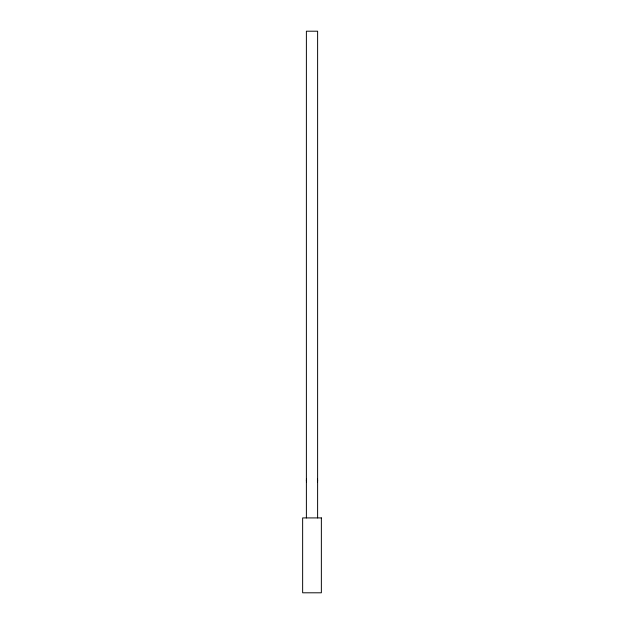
<?xml version="1.0" encoding="UTF-8"?>
<svg xmlns="http://www.w3.org/2000/svg" width="624" height="624" viewBox="0 0 624 624"><rect width="100%" height="100%" fill="white"/><g stroke="black" fill="none" stroke-linecap="round" stroke-linejoin="round"><path stroke-width="0.94" d="M317.616 517.92L317.616 31.2L306.384 31.2L306.384 517.92M317.421 479.029A5.616 5.616 0 0 1 317.421 481.931M306.579 481.931A5.616 5.616 0 0 1 306.579 479.029M321.36 517.92L302.64 517.92L302.64 592.8L321.36 592.8L321.36 517.92"/></g></svg>
